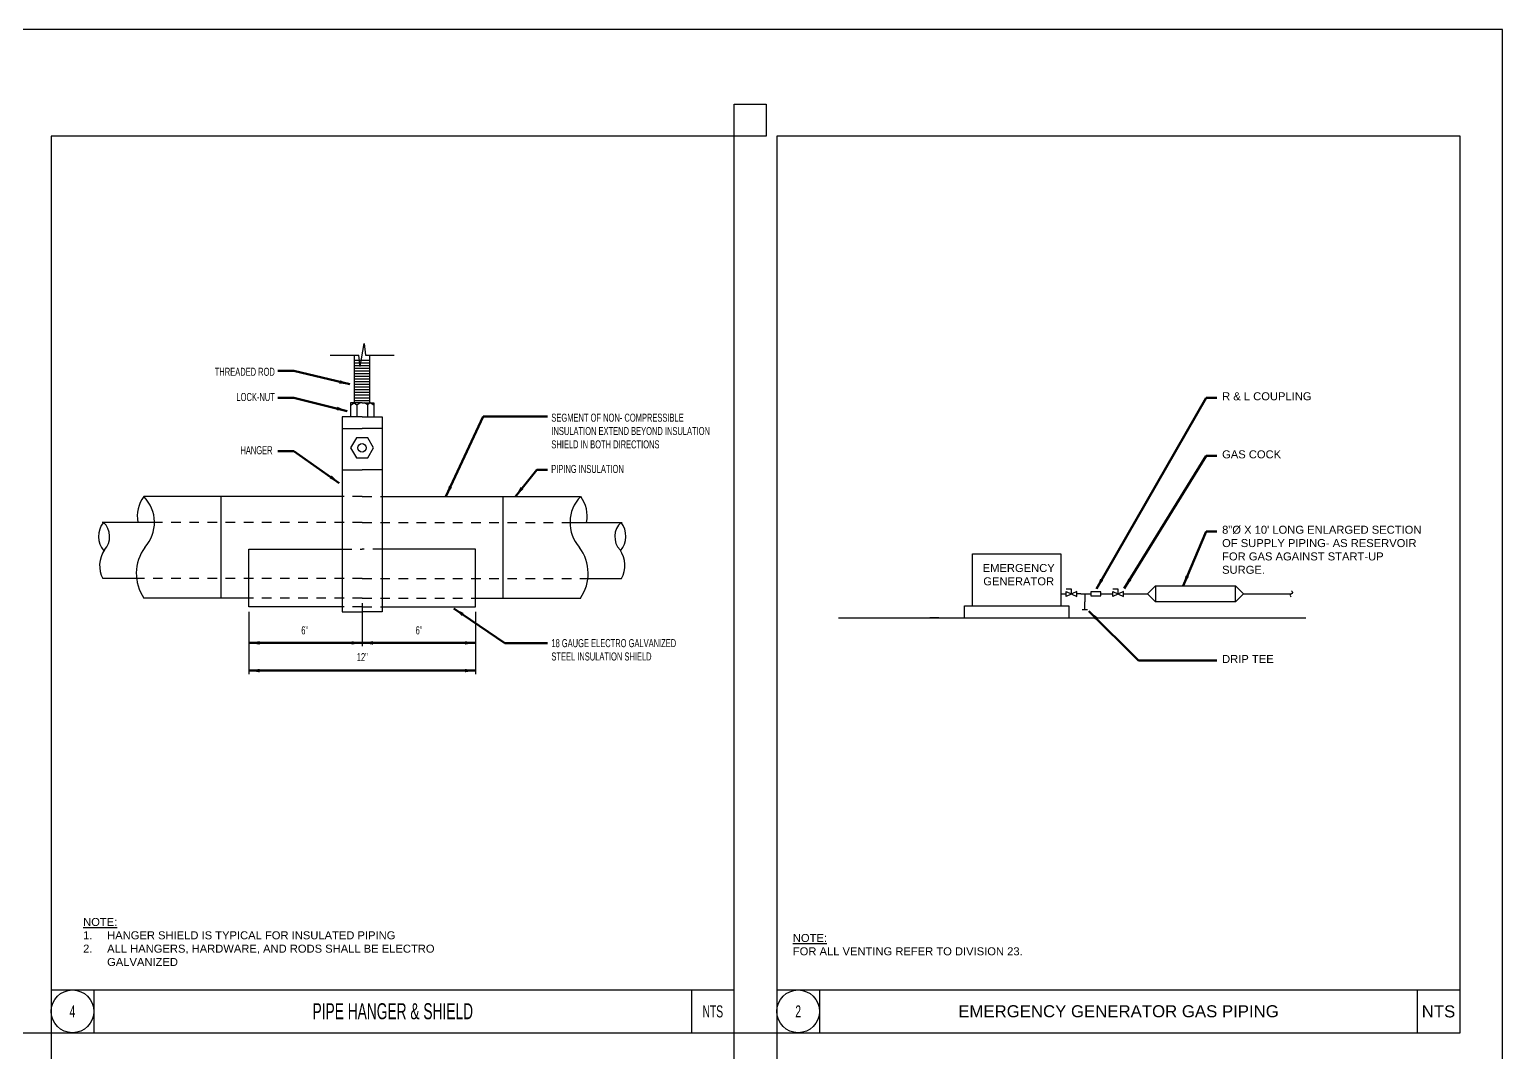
# Model space of a CAD drawing. Extents: x 2014.8 to 2046.4, y 1437.7 to 1484.9.
# Drawn here: x 2029.19 to 2046.44, y 1472.87 to 1484.85 of the extents above; entities that cross this region are included whole.
import ezdxf
from ezdxf.enums import TextEntityAlignment as Align

# ---------------------------------------------------------------- set-up
doc = ezdxf.new("R2010")
doc.units = 0
doc.header["$LTSCALE"] = 0.375
doc.header["$MEASUREMENT"] = 0
doc.linetypes.add('BCHVENT', pattern=[0.455, 0.3, -0.155])
for name, color, linetype in [('G-ANNO-TEXT', 70, 'Continuous'), ('G-DETL', 12, 'Continuous'), ('G-DETL-BORD', 1, 'Continuous')]:
    doc.layers.add(name, color=color, linetype=linetype)
doc.styles.add('Arial', font='arial.ttf')
doc.styles.add('Arial Narrow', font='ARIALN.TTF', dxfattribs={"width": 0.75, "height": 0.09375})
doc.dimstyles.new('RWS-ANNOTATIVE', dxfattribs={"dimscale": 0, "dimtxt": 0.09375, "dimasz": 0.125, "dimexe": 0.0625, "dimexo": 0.0625, "dimgap": 0.09375, "dimtad": 1, "dimdec": 4, "dimzin": 3, "dimdsep": 46, "dimlunit": 4, "dimtxsty": 'Arial', "dimblk": 'OBLIQUE', "dimcen": 0.09375, "dimdle": 0.0625, "dimclrd": 256, "dimclre": 256, "dimclrt": 256, "dimadec": 4, "dimazin": 0, "dimtfac": 0.8, "dimtdec": 4, "dimtix": 1, "dimtofl": 0, "dimtmove": 1, "dimatfit": 0, "dimfxl": 1, "dimfrac": 1, "dimtolj": 1, "dimtzin": 0, "dimlwd": -1, "dimlwe": -1, "dimarcsym": 0})

# ---------------------------------------------------------------- blocks, each defined once
blk = doc.blocks.new('MD08D1', base_point=(976.415, 314.205))
for p, q in [((976.353, 314.849), (976.314, 314.205)), ((976.353, 314.849), (976.477, 313.561)), ((975.415, 314.205), (976.314, 314.205)), ((976.477, 313.561), (976.516, 314.205)), ((976.516, 314.205), (977.415, 314.205))]:
    blk.add_line(p, q)
blk = doc.blocks.new('_Oblique')
at = {"color": 0, "linetype": 'ByBlock', "lineweight": -2}
blk.add_line((-0.5, -0.5), (0.5, 0.5), dxfattribs=at)
blk = doc.blocks.new('Continuation')
blk.add_lwpolyline([(-0.003, -0.035, -0.625102), (0, 0, 0.625102), (0.003, 0.035)], format="xyb")
blk = doc.blocks.new('PIPE-PLAN')
at = {"color": 0}
for p, q in [((-0.09375, -0.03125), (-0.09375, 0.03125)), ((-0.09375, 0), (0, 0))]:
    blk.add_line(p, q, dxfattribs=at)
blk = doc.blocks.new('*U20')
at = {"linetype": 'Continuous'}
for points in [[(0, 0), (0, 0.058), (-0.063, 0.058)], [(0.062, -0.031), (0.062, 0.031), (-0.063, -0.031), (-0.063, 0.031), (0.062, -0.031)]]:
    blk.add_lwpolyline(points, dxfattribs=at)
blk = doc.blocks.new('*U21')
at = {"linetype": 'Continuous'}
for points in [[(0, 0), (-0.058, 0), (-0.058, -0.062)], [(0.031, 0.062), (-0.031, 0.062), (0.031, -0.062), (-0.031, -0.062), (0.031, 0.062)]]:
    blk.add_lwpolyline(points, dxfattribs=at)

msp = doc.modelspace()

# ---------------------------------------------------------------- linework, layer by layer
at = {"layer": 'DEFPOINTS'}
for points in [[(2014.81377, 1461.60082), (2046.43877, 1461.60082), (2046.43877, 1484.85082), (2014.81377, 1484.85082)], [(2037.43877, 1483.97582), (2037.81377, 1483.97582), (2037.81377, 1483.60082), (2037.43877, 1483.60082)], [(2029.43877, 1472.60082), (2028.93877, 1472.60082), (2028.93877, 1473.10082), (2029.43877, 1473.10082)], [(2037.93877, 1472.60082), (2037.43877, 1472.60082), (2037.43877, 1473.10082), (2037.93877, 1473.10082)]]:
    msp.add_lwpolyline(points, close=True, dxfattribs=at)
at = {"layer": 'G-ANNO-TEXT'}
for p, q in [((2033.08284, 1478.13207), (2033.08284, 1477.6291)), ((2031.75567, 1478.02925), (2031.75567, 1477.29813)), ((2034.41001, 1478.02925), (2034.41001, 1477.29813))]:
    msp.add_line(p, q, dxfattribs=at)
at = {"layer": 'G-DETL'}
for p, q in [((2032.99325, 1480.47612), (2032.99325, 1481.03778)), ((2032.99325, 1480.97582), (2033.17242, 1480.97582)), ((2032.99325, 1480.94457), (2033.17242, 1480.94457)), ((2032.99325, 1480.91332), (2033.17242, 1480.91332)), ((2032.99325, 1480.88207), (2033.17242, 1480.88207)), ((2033.17242, 1480.47612), (2033.17242, 1481.03778)), ((2032.99325, 1480.85082), (2033.17242, 1480.85082)), ((2032.99325, 1480.81957), (2033.17242, 1480.81957)), ((2032.99325, 1480.78832), (2033.17242, 1480.78832)), ((2032.99325, 1480.75707), (2033.17242, 1480.75707)), ((2032.99325, 1480.72582), (2033.17242, 1480.72582)), ((2032.99325, 1480.69457), (2033.17242, 1480.69457)), ((2032.99325, 1480.66332), (2033.17242, 1480.66332)), ((2032.99325, 1480.63207), (2033.17242, 1480.63207)), ((2032.99325, 1480.60082), (2033.17242, 1480.60082)), ((2032.99325, 1480.56957), (2033.17242, 1480.56957)), ((2032.99325, 1480.53832), (2033.17242, 1480.53832)), ((2033.08284, 1480.47612), (2032.94682, 1480.47612)), ((2032.94682, 1480.47612), (2032.94682, 1480.31275)), ((2032.94682, 1480.45003), (2032.99026, 1480.47612)), ((2032.99026, 1480.47612), (2033.02023, 1480.45334)), ((2032.99325, 1480.50707), (2033.17242, 1480.50707)), ((2033.02023, 1480.45334), (2033.05624, 1480.47612)), ((2033.02023, 1480.45334), (2033.02023, 1480.31275)), ((2033.08284, 1480.47612), (2033.21885, 1480.47612)), ((2033.14544, 1480.45334), (2033.10944, 1480.47612)), ((2033.17542, 1480.47612), (2033.14544, 1480.45334)), ((2033.14544, 1480.45334), (2033.14544, 1480.31275)), ((2033.21885, 1480.45003), (2033.17542, 1480.47612)), ((2033.21885, 1480.47612), (2033.21885, 1480.31275)), ((2033.08284, 1480.31275), (2032.84759, 1480.31275)), ((2032.84759, 1480.31275), (2032.84759, 1480.15675)), ((2032.84759, 1480.17911), (2033.08284, 1480.17911)), ((2033.08284, 1480.31275), (2033.31808, 1480.31275)), ((2033.31808, 1480.17911), (2033.08284, 1480.17911)), ((2033.31808, 1480.31275), (2033.31808, 1480.15675)), ((2032.84759, 1480.15675), (2032.84759, 1478.02921)), ((2033.31808, 1480.15675), (2033.31808, 1478.02921)), ((2032.84759, 1479.69243), (2033.08284, 1479.69243)), ((2033.31808, 1479.69243), (2033.08284, 1479.69243)), ((2032.84759, 1479.38103), (2030.52679, 1479.38103)), ((2031.43207, 1478.19026), (2031.43207, 1479.38103)), ((2033.31808, 1479.38103), (2035.63889, 1479.38103)), ((2034.73361, 1478.19026), (2034.73361, 1479.38103)), ((2030.64926, 1479.07795), (2030.03857, 1479.07795)), ((2035.51642, 1479.07795), (2036.1271, 1479.07795)), ((2031.7554, 1478.08871), (2031.7554, 1478.76373)), ((2031.7554, 1478.76373), (2032.84759, 1478.76373)), ((2034.41027, 1478.76373), (2033.31808, 1478.76373)), ((2034.41027, 1478.08871), (2034.41027, 1478.76373)), ((2040.23259, 1478.0984), (2040.23259, 1478.70777)), ((2040.23259, 1478.70777), (2041.26384, 1478.70777)), ((2041.26384, 1478.70777), (2041.26384, 1478.0984)), ((2030.44009, 1478.41846), (2030.04508, 1478.41846)), ((2035.72559, 1478.41846), (2036.12059, 1478.41846)), ((2042.28155, 1478.23902), (2042.3753, 1478.33277)), ((2042.3753, 1478.33277), (2043.3128, 1478.33277)), ((2042.3753, 1478.33277), (2042.3753, 1478.14527)), ((2043.3128, 1478.33277), (2043.40655, 1478.23902)), ((2043.3128, 1478.14527), (2043.3128, 1478.33277)), ((2031.7554, 1478.19026), (2030.52407, 1478.19026)), ((2034.41027, 1478.19026), (2035.6416, 1478.19026)), ((2041.26384, 1478.23902), (2041.32634, 1478.23902)), ((2041.49822, 1478.23902), (2041.45134, 1478.23902)), ((2041.49822, 1478.23902), (2041.54509, 1478.23902)), ((2041.54509, 1478.23902), (2041.61541, 1478.23902)), ((2041.54509, 1478.23902), (2041.54509, 1478.14527)), ((2041.73259, 1478.23902), (2041.87322, 1478.23902)), ((2041.99822, 1478.23902), (2042.11749, 1478.23902)), ((2042.11749, 1478.23902), (2042.28155, 1478.23902)), ((2042.3753, 1478.14527), (2042.28155, 1478.23902)), ((2043.3128, 1478.14527), (2042.3753, 1478.14527)), ((2043.40655, 1478.23902), (2043.3128, 1478.14527)), ((2043.40655, 1478.23902), (2043.96467, 1478.23902)), ((2032.84759, 1478.08871), (2031.7554, 1478.08871)), ((2032.84759, 1478.02921), (2033.08284, 1478.02921)), ((2033.31808, 1478.02921), (2033.08284, 1478.02921)), ((2033.31808, 1478.08871), (2034.41027, 1478.08871)), ((2038.66087, 1477.95777), (2044.13311, 1477.95777)), ((2039.8365, 1477.95777), (2039.73103, 1477.95777)), ((2040.13884, 1477.95777), (2040.13884, 1478.0984)), ((2040.13884, 1478.0984), (2041.35759, 1478.0984)), ((2041.35759, 1478.0984), (2041.35759, 1477.95777))]:
    msp.add_line(p, q, dxfattribs=at)
at = {"layer": 'G-DETL', "linetype": 'BCHVENT'}
for p, q in [((2033.08284, 1479.38103), (2032.84759, 1479.38103)), ((2033.08284, 1479.38103), (2033.31808, 1479.38103)), ((2033.08284, 1479.07795), (2030.64926, 1479.07795)), ((2033.08284, 1479.07795), (2035.51642, 1479.07795)), ((2032.84759, 1478.76373), (2033.08284, 1478.76373)), ((2033.31808, 1478.76373), (2033.08284, 1478.76373)), ((2033.08284, 1478.41846), (2030.44009, 1478.41846)), ((2033.08284, 1478.41846), (2035.72559, 1478.41846)), ((2033.08284, 1478.19026), (2031.7554, 1478.19026)), ((2033.08284, 1478.19026), (2034.41027, 1478.19026)), ((2033.08284, 1478.08871), (2032.84759, 1478.08871)), ((2033.08284, 1478.08871), (2033.31808, 1478.08871))]:
    msp.add_line(p, q, dxfattribs=at)
at = {"layer": 'G-DETL'}
for points in [[(2033.14707, 1479.83547), (2033.21364, 1479.95078), (2033.14707, 1480.06609), (2033.01392, 1480.06609), (2032.94734, 1479.95078), (2033.01392, 1479.83547)], [(2041.73259, 1478.21558), (2041.73259, 1478.26246), (2041.61541, 1478.26246), (2041.61541, 1478.21558)]]:
    msp.add_lwpolyline(points, close=True, dxfattribs=at)
msp.add_circle((2033.08049, 1479.95078), 0.04899, dxfattribs=at)
for centre, radius, start, end in [((2030.82611, 1479.15429), 0.37767, 143.10466, 191.662125), ((2030.21501, 1479.07598), 0.43425, 317.723787, 44.625096), ((2035.95067, 1479.07598), 0.43425, 135.374904, 222.276213), ((2035.33957, 1479.15429), 0.37767, 348.337875, 36.89534), ((2030.26173, 1478.91384), 0.26663, 142.010602, 219.627212), ((2029.89495, 1478.9103), 0.22945, 317.241371, 46.943689), ((2036.27073, 1478.9103), 0.22945, 133.056311, 222.758629), ((2035.90394, 1478.91384), 0.26663, 320.372788, 37.989398), ((2030.33101, 1478.5714), 0.32426, 145.614253, 208.14159), ((2030.94676, 1478.48039), 0.51045, 143.522481, 214.637597), ((2035.21891, 1478.48039), 0.51045, 325.362403, 36.477519), ((2035.83467, 1478.5714), 0.32426, 331.85841, 34.385747)]:
    msp.add_arc(centre, radius, start, end, dxfattribs=at)
at = {"layer": 'G-DETL-BORD'}
for p, q in [((2029.43877, 1473.60082), (2037.43877, 1473.60082)), ((2029.93877, 1473.60082), (2029.93877, 1473.10082)), ((2036.93877, 1473.60082), (2036.93877, 1473.10082)), ((2037.93877, 1473.60082), (2045.94288, 1473.60082)), ((2038.43877, 1473.60082), (2038.43877, 1473.10082)), ((2045.43877, 1473.60082), (2045.43877, 1473.10082))]:
    msp.add_line(p, q, dxfattribs=at)
for points in [[(2029.43877, 1473.10082), (2037.43877, 1473.10082), (2037.43877, 1483.60082), (2029.43877, 1483.60082)], [(2037.93877, 1473.10082), (2045.94288, 1473.10082), (2045.94288, 1483.60082), (2037.93877, 1483.60082)]]:
    msp.add_lwpolyline(points, close=True, dxfattribs=at)
for centre in [(2029.68877, 1473.35082), (2038.18877, 1473.35082)]:
    msp.add_circle(centre, 0.25, dxfattribs=at)

# ---------------------------------------------------------------- block references
at = {"layer": 'G-DETL', "xscale": 0.3749166290776113, "yscale": -0.2076572099157027, "zscale": 0.3749166290776113}
msp.add_blockref('MD08D1', (2033.08284, 1481.03778), dxfattribs=at)
at = {"layer": 'G-DETL'}
msp.add_blockref('*U20', (2041.38884, 1478.23902), dxfattribs=at)
for name, p, rotation in [('*U21', (2041.93572, 1478.23902), 270), ('PIPE-PLAN', (2041.54509, 1478.14527), 90.00000000000001), ('Continuation', (2043.96467, 1478.23902), 180)]:
    msp.add_blockref(name, p, dxfattribs=dict(at, rotation=rotation))

# ---------------------------------------------------------------- texts
at = {"layer": 'G-ANNO-TEXT'}
for s, insert, char_height, width, attachment_point, style in [('THREADED ROD', (2032.05945, 1480.88842), 0.09375, 0.8445672, 3, 'Arial Narrow'), ('LOCK-NUT', (2032.05937, 1480.59306), 0.09375, 0.4116111, 3, 'Arial Narrow'), ('R & L COUPLING', (2043.15416, 1480.60159), 0.09375, 2.3912435, 1, 'Arial'), ('SEGMENT OF NON- COMPRESSIBLE INSULATION EXTEND BEYOND INSULATION SHIELD IN BOTH DIRECTIONS', (2035.29814, 1480.35082), 0.09375, 1.836501, 1, 'Arial Narrow'), ('HANGER', (2032.03252, 1479.96946), 0.09375, 0.3445121, 3, 'Arial Narrow'), ('GAS COCK', (2043.15416, 1479.92143), 0.09375, 2.3912435, 1, 'Arial'), ('PIPING INSULATION', (2035.29624, 1479.75042), 0.09375, 0.7787613, 1, 'Arial Narrow'), ('8"%%C X 10\' LONG ENLARGED SECTION OF SUPPLY PIPING- AS RESERVOIR FOR GAS AGAINST START-UP SURGE.', (2043.15416, 1479.03841), 0.09375, 2.3912435, 1, 'Arial'), ('EMERGENCY GENERATOR', (2040.77166, 1478.59058), 0.09375, 0.3892847, 2, 'Arial'), ('6"', (2032.40951, 1477.85997), 0.09375, 0.0733821, 2, 'Arial Narrow'), ('6"', (2033.74847, 1477.85997), 0.09375, 0.0733821, 2, 'Arial Narrow'), ('18 GAUGE ELECTRO GALVANIZED STEEL INSULATION SHIELD', (2035.29814, 1477.71019), 0.09375, 1.3529991, 1, 'Arial Narrow'), ('12"', (2033.08379, 1477.5459), 0.09375, 0.1181787, 2, 'Arial Narrow'), ('DRIP TEE', (2043.15416, 1477.5243), 0.09375, 2.3912435, 1, 'Arial'), ('{\\LNOTE: }\\P\\pi-0.28125,l0.28125,t0.28125;1.^IHANGER SHIELD IS TYPICAL FOR INSULATED PIPING\\P2.^IALL HANGERS, HARDWARE, AND RODS SHALL BE ELECTRO GALVANIZED', (2029.81377, 1474.44457), 0.09375, 4.3146509, 1, 'Arial'), ('{\\LNOTE:} \\PFOR ALL VENTING REFER TO DIVISION 23.', (2038.12627, 1474.25707), 0.09375, 4.3146509, 1, 'Arial'), ('PIPE HANGER & SHIELD', (2033.44082, 1473.35082), 0.1875, 7.3332337, 5, 'Arial Narrow'), ('NTS', (2037.18877, 1473.34916), 0.140625, 0.0016777, 5, 'Arial Narrow'), ('EMERGENCY GENERATOR GAS PIPING', (2041.94082, 1473.35082), 0.140625, 4.015275, 5, 'Arial'), ('NTS', (2045.68877, 1473.34916), 0.140625, 0.0016777, 5, 'Arial')]:
    msp.add_mtext(s, dxfattribs=dict(at, insert=insert, char_height=char_height, width=width, attachment_point=attachment_point, style=style))
at = {"layer": 'G-ANNO-TEXT', "style": 'Arial Narrow', "width": 0.75}
for tag, p in [('4', (2029.68877, 1473.35082)), ('2', (2038.18877, 1473.35082))]:
    msp.add_attdef(tag, text='', height=0.14062, dxfattribs=at).set_placement(p, align=Align.MIDDLE)

# ---------------------------------------------------------------- leaders
at = {"layer": 'G-ANNO-TEXT'}
for points in [[(2032.93877, 1480.69457), (2032.28252, 1480.85082), (2032.09502, 1480.85082)], [(2032.90752, 1480.38207), (2032.28252, 1480.53832), (2032.09502, 1480.53832)], [(2041.68174, 1478.29777), (2042.96666, 1480.5354), (2043.09166, 1480.5354)], [(2034.06377, 1479.38207), (2034.50127, 1480.31957), (2035.25127, 1480.31957)], [(2032.81377, 1479.53832), (2032.28252, 1479.91332), (2032.09502, 1479.91332)], [(2042.00696, 1478.30208), (2042.96666, 1479.85524), (2043.09166, 1479.85524)], [(2034.87627, 1479.38207), (2035.12627, 1479.69457), (2035.25127, 1479.69457)], [(2042.69764, 1478.33277), (2042.96666, 1478.97222), (2043.09166, 1478.97222)], [(2034.15752, 1478.06957), (2034.75127, 1477.66332), (2035.25127, 1477.66332)], [(2041.59331, 1478.03926), (2042.17569, 1477.4581), (2043.09166, 1477.4581)], [(2033.08284, 1477.66615), (2031.75567, 1477.66615)], [(2031.75567, 1477.66615), (2033.08284, 1477.66615)], [(2033.08284, 1477.66615), (2034.41001, 1477.66615)], [(2034.41001, 1477.66615), (2033.08284, 1477.66615)], [(2034.41001, 1477.34144), (2031.75567, 1477.34144)], [(2031.75567, 1477.34144), (2034.41001, 1477.34144)]]:
    msp.add_leader(points, dimstyle='RWS-ANNOTATIVE', override={"dimscale": 1, "dimasz": 0.125, "dimgap": 0.09375, "dimtad": 0, "dimclrd": 256, "dimlwd": 65535}, dxfattribs=at)

doc.saveas('drawing.dxf')
